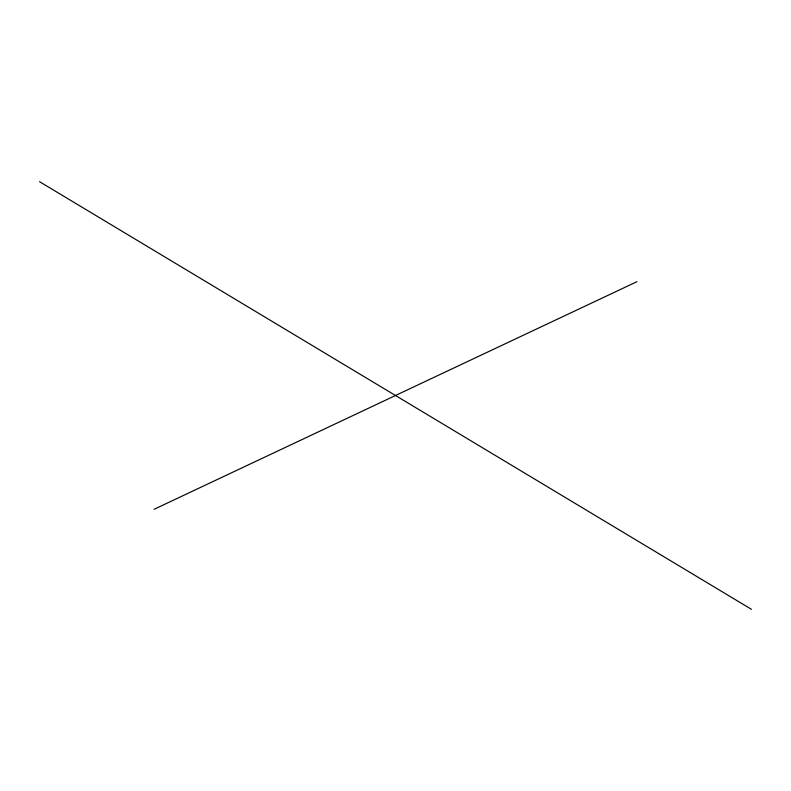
<?xml version="1.0" encoding="UTF-8"?>
<svg xmlns="http://www.w3.org/2000/svg" width="791" height="791" viewBox="0 0 791 791"><rect width="100%" height="100%" fill="white"/><g stroke="black" fill="none" stroke-linecap="round" stroke-linejoin="round"><path stroke-width="1.19" d="M154.097 509.295L636.903 281.705M39.55 181.683L751.45 609.317"/></g></svg>
